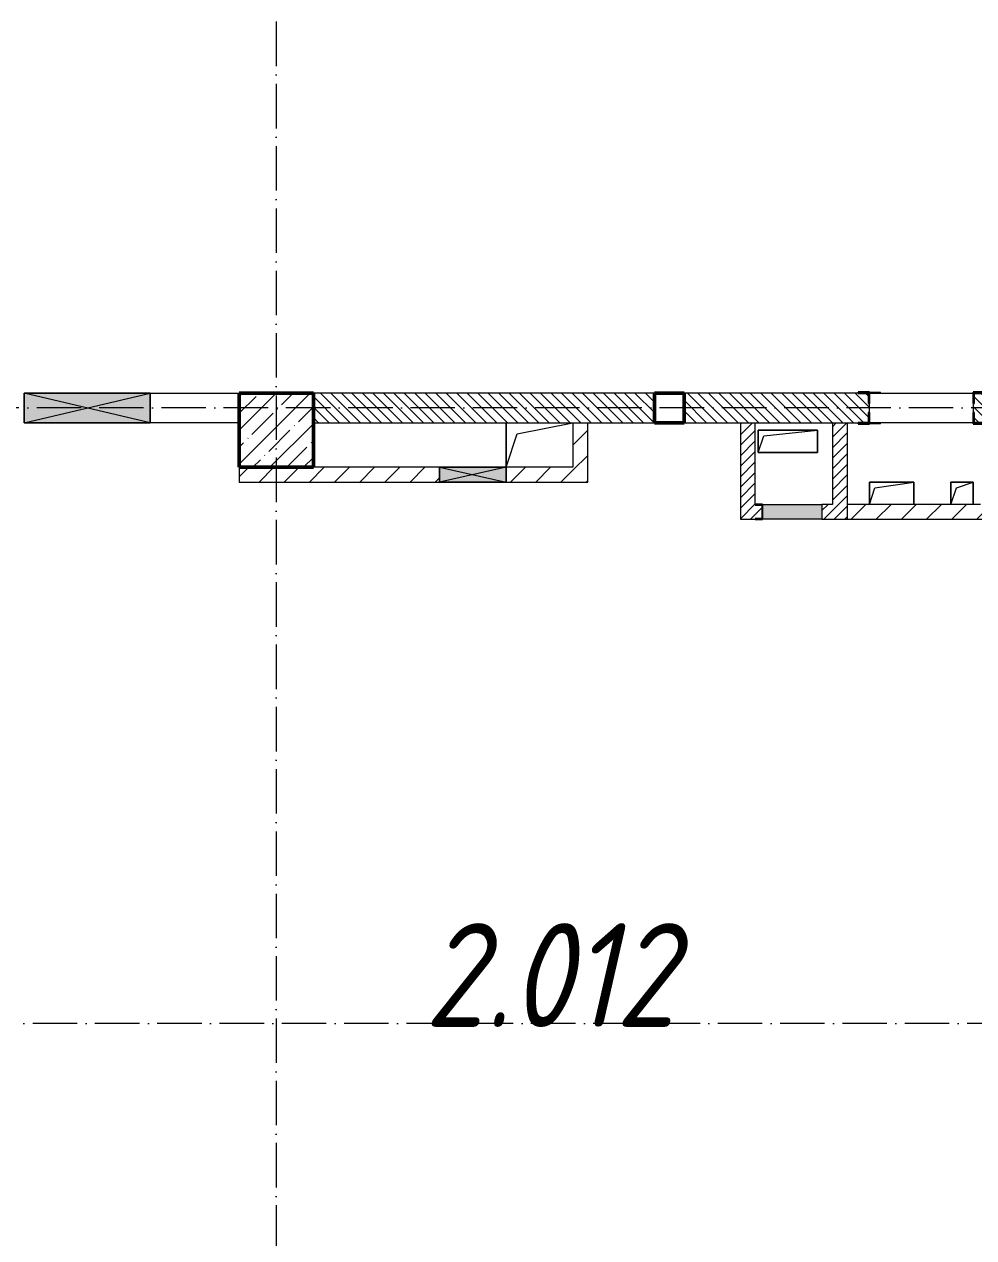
# Model space of a CAD drawing. Header units: millimetres. Extents: x -136833 to 49383, y -8033 to 344618.
# Drawn here: x -112184 to -105781, y 303283 to 311465 of the extents above; entities that cross this region are included whole.
import ezdxf

# ---------------------------------------------------------------- set-up
doc = ezdxf.new("R2010")
doc.units = ezdxf.units.MM
doc.linetypes.add('50_200_ШТРИХ_1Т_ш5_п1_п1_', pattern=[700, 500, -100, 0, -100])
for name, color, linetype, lineweight in [('A-DETL-GENF-OTLN', 7, 'Continuous', 9), ('A-FLOR-____-OTLN', 7, 'Continuous', 9), ('A-GENM-____-MCUT', 7, 'Continuous', 25), ('A-GENM-____-OTLN', 7, 'Continuous', 9), ('A-GENM-____-OTLN-1', 7, 'Continuous', 25), ('A-GLAZ-____-OTLN', 7, 'Continuous', 9), ('A-WALL-____-MCUT', 7, 'Continuous', 13), ('A-WALL-____-PATT-1', 7, 'Continuous', 9), ('A-WALL-FNSH-MCUT-1', 7, 'Continuous', 9), ('I-WALL-____-OTLN', 7, 'Continuous', 9), ('S-COLS-____-MCUT', 7, 'Continuous', 50), ('S-COLS-____-OTLN', 7, 'Continuous', 9), ('S-GRID-____-OTLN-1', 7, '50_200_ШТРИХ_1Т_ш5_п1_п1_', 9), ('Марки помещений', 7, 'Continuous', 9)]:
    doc.layers.add(name, color=color, linetype=linetype, lineweight=lineweight)
doc.styles.add('ISOCPEUR_I_2', font='isocpeui.ttf', dxfattribs={"width": 0.85, "height": 2.3})
pattern_1 = [(45, (-131434.413, 245796.486), (-35.35534, 35.35534), [])]
pattern_2 = [(45, (-131434.41, 245796.49), (-84.85281, 84.85281), [])]

# ---------------------------------------------------------------- blocks, each defined once
blk = doc.blocks.new('BSC_Колонна _Прямоугольная - 500х500-V50-АР1_План отверстий 2 этажа в осях 1-64_Ю-ЯЯ')
at = {"layer": 'S-COLS-____-OTLN'}
h = blk.add_hatch(dxfattribs=at)
h.set_pattern_fill('FP_60', color=256, style=0, pattern_type=2)
h.set_pattern_definition([(45, (-20950, -62931.04), (-114.04925, 114.04925), []), (45, (-20835.95, -62931.04), (-114.04925, 114.04925), [201.613, -40.323, 3.353, -36.97])])
h.paths.add_polyline_path([(-250, -250), (250, -250), (250, 250), (-250, 250)], flags=0)
at = {"layer": 'S-COLS-____-MCUT'}
for p, q in [((250, 250), (-250, 250)), ((-250, 250), (-250, -250)), ((250, -250), (250, 250)), ((-250, -250), (250, -250))]:
    blk.add_line(p, q, dxfattribs=at)
blk = doc.blocks.new('154_Стойка_СКБ_Уголок - СМ-2180_200-28268025-АР1_План отверстий 2 этажа в осях 1-64_Ю-ЯЯ')
at = {"layer": 'A-GENM-____-MCUT'}
for p, q in [((125, 156), (125, 81)), ((200, 156), (125, 156)), ((131, 81), (131, 150)), ((131, 150), (200, 150)), ((200, 150), (200, 156)), ((125, 81), (131, 81)), ((131, 19), (125, 19)), ((125, 19), (125, -56)), ((131, -50), (131, 19)), ((125, -56), (200, -56)), ((200, -50), (131, -50)), ((200, -56), (200, -50))]:
    blk.add_line(p, q, dxfattribs=at)
blk = doc.blocks.new('Фахверк_СКБ_Уголок - 200_3960_зеркало-28268689-АР1_План отверстий 2 этажа в осях 1-64_Ю-ЯЯ')
at = {"layer": 'A-GENM-____-MCUT'}
for p, q in [((200, 156), (125, 156)), ((125, 156), (125, 81)), ((131, 81), (131, 150)), ((131, 150), (200, 150)), ((200, 150), (200, 156)), ((125, 81), (131, 81)), ((131, 19), (125, 19)), ((125, 19), (125, -56)), ((131, -50), (131, 19)), ((125, -56), (200, -56)), ((200, -50), (131, -50)), ((200, -56), (200, -50))]:
    blk.add_line(p, q, dxfattribs=at)
blk = doc.blocks.new('Стойка_Влож_Уголок_Опорный - Уголок-28213941-АР1_План отверстий 2 этажа в осях 1-64_Ю-ЯЯ')
at = {"layer": 'A-GENM-____-OTLN'}
for p, q in [((-212, -6), (-212, 0)), ((0, 0), (0, -6)), ((-212, -75), (-212, -6)), ((-212, -6), (-206, -6)), ((-212, -75), (-206, -75)), ((-6, -6), (0, -6)), ((-6, -75), (0, -75)), ((0, -6), (0, -75))]:
    blk.add_line(p, q, dxfattribs=at)
blk = doc.blocks.new('AR_Отверстие Ниша - Лючок-32403922-АР1_План отверстий 2 этажа в осях 1-64_Ю-ЯЯ')
at = {"layer": 'A-GLAZ-____-OTLN'}
blk.add_hatch(color=256, dxfattribs=at).paths.add_polyline_path([(-200, 50), (-200, -50), (200, -50), (200, 50)], flags=0)
for p, q in [((-200, 50), (200, 50)), ((-200, -50), (-200, 50)), ((200, -50), (-200, -50))]:
    blk.add_line(p, q, dxfattribs=at)
blk = doc.blocks.new('154_Фахверк_СКБ_Швеллер - Тип_100_3960_зеркало-29769493-АР1_План отверстий 2 этажа в осях 1-64_Ю-ЯЯ')
at = {"layer": 'A-GENM-____-MCUT'}
for p, q in [((175, 50), (125, 50)), ((125, 50), (125, -50)), ((128, 47), (175, 47)), ((128, -47), (128, 47)), ((175, 47), (175, 50)), ((125, -50), (175, -50)), ((175, -47), (128, -47)), ((175, -50), (175, -47))]:
    blk.add_line(p, q, dxfattribs=at)
blk = doc.blocks.new('AR_Отверстие прямоугольное _в плите_ - AR_Отверстие прямоугольное _в плите_-30229441-АР1_План отверстий 2 этажа в осях 1-64_Ю-ЯЯ')
at = {"layer": 'A-GENM-____-OTLN'}
for p, q in [((150, 75), (-150, 75)), ((-150, 75), (-150, -75)), ((-150, -75), (-112.5, 37.5)), ((-112.5, 37.5), (150, 75)), ((150, -75), (150, 75))]:
    blk.add_line(p, q, dxfattribs=at)
blk = doc.blocks.new('AR_Отверстие прямоугольное _в плите_ - AR_Отверстие прямоугольное _в плите_-30423627-АР1_План отверстий 2 этажа в осях 1-64_Ю-ЯЯ')
at = {"layer": 'A-GENM-____-OTLN'}
for p, q in [((75, 75), (-75, 75)), ((-75, 75), (-75, -75)), ((-75, -75), (-37.5, 37.5)), ((-37.5, 37.5), (75, 75)), ((75, -75), (75, 75))]:
    blk.add_line(p, q, dxfattribs=at)
blk = doc.blocks.new('AR_Отверстие прямоугольное _в плите_ - AR_Отверстие прямоугольное _в плите_-V155-АР1_План отверстий 2 этажа в осях 1-64_Ю-ЯЯ')
at = {"layer": 'A-GENM-____-OTLN'}
for p, q in [((200, 75), (-200, 75)), ((-200, 75), (-200, -75)), ((-200, -75), (-162.5, 37.5)), ((-162.5, 37.5), (200, 75)), ((200, -75), (200, 75)), ((-200, -75), (200, -75))]:
    blk.add_line(p, q, dxfattribs=at)
blk = doc.blocks.new('AR_Отверстие прямоугольное _в плите_ - AR_Отверстие прямоугольное _в плите_-V196-АР1_План отверстий 2 этажа в осях 1-64_Ю-ЯЯ')
at = {"layer": 'A-GENM-____-OTLN'}
for p, q in [((-225, 150), (-225, -150)), ((-150, 75), (225, 150)), ((-225, -150), (-150, 75))]:
    blk.add_line(p, q, dxfattribs=at)
blk = doc.blocks.new('BSC_Колонна _Прямоугольная1 - 200х200 _металл_-35201446-АР1_План отверстий 2 этажа в осях 1-64_Ю-ЯЯ')
at = {"layer": 'S-COLS-____-MCUT'}
for p, q in [((100, 100), (-100, 100)), ((-100, 100), (-100, -100)), ((100, -100), (100, 100)), ((-100, -100), (100, -100))]:
    blk.add_line(p, q, dxfattribs=at)
blk = doc.blocks.new('AR_Отверстие прямоугольное _в стене_ - AR_Отверстие прямоугольное _в стене__ОВ-36815002-АР1_План отверстий 2 этажа в осях 1-64_Ю-ЯЯ')
at = {"layer": 'A-GLAZ-____-OTLN'}
blk.add_hatch(color=256, dxfattribs=at).paths.add_polyline_path([(225, -50), (225, 50), (-225, 50), (-225, -50)], flags=0)
at = {"layer": 'A-DETL-GENF-OTLN'}
for p, q in [((-225, -50), (-225, 50)), ((-225, 50), (225, 50)), ((225, 50), (-225, -50)), ((-225, 50), (225, -50)), ((225, 50), (-225, 50)), ((-225, 50), (-225, -50)), ((225, 50), (225, -50)), ((225, -50), (225, 50)), ((225, -50), (-225, -50)), ((-225, -50), (225, -50))]:
    blk.add_line(p, q, dxfattribs=at)
blk = doc.blocks.new('AR_Отверстие прямоугольное _в стене_ - AR_Отверстие прямоугольное _в стене__ОВ-36798040-АР1_План отверстий 2 этажа в осях 1-64_Ю-ЯЯ')
at = {"layer": 'A-GLAZ-____-OTLN'}
blk.add_hatch(color=256, dxfattribs=at).paths.add_polyline_path([(425, -100), (425, 100), (-425, 100), (-425, -100)], flags=0)
at = {"layer": 'A-DETL-GENF-OTLN'}
for p, q in [((-425, -100), (-425, 100)), ((-425, 100), (425, 100)), ((425, 100), (-425, -100)), ((-425, 100), (425, -100)), ((425, 100), (-425, 100)), ((-425, 100), (-425, -100)), ((425, 100), (425, -100)), ((425, -100), (425, 100)), ((425, -100), (-425, -100)), ((-425, -100), (425, -100))]:
    blk.add_line(p, q, dxfattribs=at)
blk = doc.blocks.new('3эт')
at = {"layer": 'S-GRID-____-OTLN-1', "color": 251, "ltscale": 0.6, "true_color": 0x636466}
for p, q in [((304720.7, 4029.4), (304720.7, -33971.9)), ((387845.1, -23782.4), (279101.9, -23782.4)), ((359250.7, -27932.4), (279101.9, -27932.4))]:
    blk.add_line(p, q, dxfattribs=at)

msp = doc.modelspace()

# ---------------------------------------------------------------- hatches: boundary and pattern name
at = {"layer": 'A-WALL-____-PATT-1'}
h = msp.add_hatch(dxfattribs=at)
h.set_pattern_fill('FP_6', color=256, style=0, pattern_type=2)
h.set_pattern_definition([(135, (-131434.413, 245796.486), (-35.35534, -35.35534), [])])
h.paths.add_polyline_path([(-104828.4, 308777.5), (-104734.4, 308777.5), (-104734.4, 308977.5), (-104828.4, 308977.5), (-104828.4, 308908.5), (-104834.4, 308908.5), (-104834.4, 308846.5), (-104828.4, 308846.5)], flags=0)
h.paths.add_polyline_path([(-107734.4, 308777.5), (-106490.4, 308777.5), (-106490.4, 308846.5), (-106484.4, 308846.5), (-106484.4, 308908.5), (-106490.4, 308908.5), (-106490.4, 308977.5), (-107734.4, 308977.5), (-107734.4, 308803.9)], flags=0)
h.paths.add_polyline_path([(-107934.4, 308777.5), (-107934.4, 308977.5), (-110234.4, 308977.5), (-110234.4, 308777.5), (-108472.1, 308777.5)], flags=0)
h.paths.add_polyline_path([(-105734.4, 308777.5), (-105540.4, 308777.5), (-105540.4, 308846.5), (-105534.4, 308846.5), (-105534.4, 308908.5), (-105540.4, 308908.5), (-105540.4, 308977.5), (-105778.4, 308977.5), (-105778.4, 308908.5), (-105784.4, 308908.5), (-105784.4, 308846.5), (-105778.4, 308846.5), (-105778.4, 308777.5)], flags=0)
h = msp.add_hatch(dxfattribs=at)
h.set_pattern_fill('FP_4', color=256, style=0, pattern_type=2)
h.set_pattern_definition(pattern_2)
h.paths.add_polyline_path([(-108472.1, 308377.5), (-108384.4, 308377.5), (-108384.4, 308777.5), (-108484.4, 308777.5), (-108484.4, 308377.5)], flags=0)
h = msp.add_hatch(dxfattribs=at)
h.set_pattern_fill('FP_5', color=256, style=0, pattern_type=2)
h.set_pattern_definition(pattern_1)
h.paths.add_polyline_path([(-107254.4, 308127.5), (-107254.4, 308777.5), (-107354.4, 308777.5), (-107354.4, 308127.5)], flags=0)
h = msp.add_hatch(dxfattribs=at)
h.set_pattern_fill('FP_5', color=256, style=0, pattern_type=2)
h.set_pattern_definition(pattern_1)
h.paths.add_polyline_path([(-106704.6, 308127.5), (-106634.4, 308127.5), (-106634.4, 308777.5), (-106734.4, 308777.5), (-106734.4, 308127.5)], flags=0)
h = msp.add_hatch(dxfattribs=at)
h.set_pattern_fill('FP_4', color=256, style=0, pattern_type=2)
h.set_pattern_definition(pattern_2)
h.paths.add_polyline_path([(-108484.4, 308377.5), (-108484.4, 308477.5), (-108934.4, 308477.5), (-108934.4, 308377.5)], flags=0)
h.paths.add_polyline_path([(-109384.4, 308377.5), (-109384.4, 308477.5), (-110734.4, 308477.5), (-110734.4, 308377.5), (-110234.4, 308377.5)], flags=0)
h = msp.add_hatch(dxfattribs=at)
h.set_pattern_fill('FP_5', color=256, style=0, pattern_type=2)
h.set_pattern_definition(pattern_1)
h.paths.add_polyline_path([(-106734.4, 308127.5), (-106734.4, 308227.5), (-106804.4, 308227.5), (-106804.4, 308127.5)], flags=0)
h.paths.add_polyline_path([(-107254.4, 308130.5), (-107207.4, 308130.5), (-107207.4, 308224.5), (-107254.4, 308224.5), (-107254.4, 308177.5)], flags=0)
h = msp.add_hatch(dxfattribs=at)
h.set_pattern_fill('FP_4', color=256, style=0, pattern_type=2)
h.set_pattern_definition(pattern_2)
h.paths.add_polyline_path([(-104584.4, 308127.5), (-104584.4, 308227.5), (-106634.4, 308227.5), (-106634.4, 308127.5), (-104937.1, 308127.5)], flags=0)

# ---------------------------------------------------------------- linework, layer by layer
at = {"layer": 'A-FLOR-____-OTLN'}
for p, q in [((-108934.4, 308477.5), (-108934.4, 308777.5)), ((-107234.4, 308727.5), (-106834.4, 308727.5)), ((-107234.4, 308577.5), (-107234.4, 308727.5)), ((-106834.4, 308727.5), (-106834.4, 308577.5)), ((-106834.4, 308577.5), (-107234.4, 308577.5)), ((-106484.4, 308377.5), (-106184.4, 308377.5)), ((-106484.4, 308227.5), (-106484.4, 308377.5)), ((-106184.4, 308377.5), (-106184.4, 308227.5)), ((-105934.4, 308377.5), (-105784.4, 308377.5)), ((-105934.4, 308227.5), (-105934.4, 308377.5)), ((-105784.4, 308377.5), (-105784.4, 308227.5))]:
    msp.add_line(p, q, dxfattribs=at)
at = {"layer": 'A-WALL-____-MCUT'}
for p, q in [((-107934.4, 308977.5), (-110234.4, 308977.5)), ((-106559.4, 308977.5), (-107734.4, 308977.5)), ((-106484.4, 308846.5), (-106484.4, 308908.5)), ((-105784.4, 308908.5), (-105784.4, 308846.5)), ((-110234.4, 308777.5), (-107934.4, 308777.5)), ((-107734.4, 308777.5), (-106559.4, 308777.5))]:
    msp.add_line(p, q, dxfattribs=at)
at = {"layer": 'A-WALL-FNSH-MCUT-1'}
for p, q in [((-108484.4, 308777.5), (-108484.4, 308477.5)), ((-108384.4, 308377.5), (-108384.4, 308777.5)), ((-107354.4, 308777.5), (-107354.4, 308127.5)), ((-107254.4, 308227.5), (-107254.4, 308777.5)), ((-106734.4, 308777.5), (-106734.4, 308227.5)), ((-106634.4, 308777.5), (-106634.4, 308127.5)), ((-110734.4, 308477.5), (-110734.4, 308377.5)), ((-109384.4, 308477.5), (-110234.4, 308477.5)), ((-108484.4, 308477.5), (-108934.4, 308477.5)), ((-110734.4, 308377.5), (-109384.4, 308377.5)), ((-108934.4, 308377.5), (-108384.4, 308377.5)), ((-106734.4, 308227.5), (-106804.4, 308227.5)), ((-105734.4, 308227.5), (-106634.4, 308227.5)), ((-107354.4, 308127.5), (-107254.4, 308127.5)), ((-106804.4, 308127.5), (-104584.4, 308127.5))]:
    msp.add_line(p, q, dxfattribs=at)
at = {"layer": 'I-WALL-____-OTLN'}
for p, q in [((-111334.4, 308977.5), (-110734.4, 308977.5)), ((-106484.4, 308977.5), (-105784.4, 308977.5)), ((-110734.4, 308777.5), (-111334.4, 308777.5)), ((-105784.4, 308777.5), (-106484.4, 308777.5))]:
    msp.add_line(p, q, dxfattribs=at)

# ---------------------------------------------------------------- block references
msp.add_blockref('3эт', (-415205.1, 332659.9))
at = {"layer": 'A-GENM-____-OTLN', "rotation": 89.99999999999955}
msp.add_blockref('Стойка_Влож_Уголок_Опорный - Уголок-28213941-АР1_План отверстий 2 этажа в осях 1-64_Ю-ЯЯ', (-106484.4, 308983.5), dxfattribs=at)
at = {"layer": 'A-GENM-____-OTLN'}
for name, p in [('AR_Отверстие прямоугольное _в плите_ - AR_Отверстие прямоугольное _в плите_-V196-АР1_План отверстий 2 этажа в осях 1-64_Ю-ЯЯ', (-108709.4, 308627.5)), ('AR_Отверстие прямоугольное _в плите_ - AR_Отверстие прямоугольное _в плите_-V155-АР1_План отверстий 2 этажа в осях 1-64_Ю-ЯЯ', (-107034.4, 308652.5)), ('AR_Отверстие прямоугольное _в плите_ - AR_Отверстие прямоугольное _в плите_-30229441-АР1_План отверстий 2 этажа в осях 1-64_Ю-ЯЯ', (-106334.4, 308302.5)), ('AR_Отверстие прямоугольное _в плите_ - AR_Отверстие прямоугольное _в плите_-30423627-АР1_План отверстий 2 этажа в осях 1-64_Ю-ЯЯ', (-105859.4, 308302.5))]:
    msp.add_blockref(name, p, dxfattribs=at)
at = {"layer": 'A-GENM-____-OTLN-1', "rotation": 180}
for name, p in [('154_Стойка_СКБ_Уголок - СМ-2180_200-28268025-АР1_План отверстий 2 этажа в осях 1-64_Ю-ЯЯ', (-106359.4, 308927.5)), ('154_Фахверк_СКБ_Швеллер - Тип_100_3960_зеркало-29769493-АР1_План отверстий 2 этажа в осях 1-64_Ю-ЯЯ', (-107079.4, 308177.5))]:
    msp.add_blockref(name, p, dxfattribs=at)
at = {"layer": 'A-GENM-____-OTLN-1'}
msp.add_blockref('Фахверк_СКБ_Уголок - 200_3960_зеркало-28268689-АР1_План отверстий 2 этажа в осях 1-64_Ю-ЯЯ', (-105909.4, 308827.5), dxfattribs=at)
at = {"layer": 'A-GLAZ-____-OTLN', "rotation": 180}
for name, p in [('AR_Отверстие прямоугольное _в стене_ - AR_Отверстие прямоугольное _в стене__ОВ-36798040-АР1_План отверстий 2 этажа в осях 1-64_Ю-ЯЯ', (-111759.4, 308877.5)), ('AR_Отверстие Ниша - Лючок-32403922-АР1_План отверстий 2 этажа в осях 1-64_Ю-ЯЯ', (-107004.4, 308177.5))]:
    msp.add_blockref(name, p, dxfattribs=at)
at = {"layer": 'A-GLAZ-____-OTLN'}
msp.add_blockref('AR_Отверстие прямоугольное _в стене_ - AR_Отверстие прямоугольное _в стене__ОВ-36815002-АР1_План отверстий 2 этажа в осях 1-64_Ю-ЯЯ', (-109159.4, 308427.5), dxfattribs=at)
at = {"layer": 'S-COLS-____-OTLN'}
msp.add_blockref('BSC_Колонна _Прямоугольная - 500х500-V50-АР1_План отверстий 2 этажа в осях 1-64_Ю-ЯЯ', (-110484.4, 308727.5), dxfattribs=at)
at = {"layer": 'S-COLS-____-OTLN', "rotation": 270.0000000000001}
msp.add_blockref('BSC_Колонна _Прямоугольная1 - 200х200 _металл_-35201446-АР1_План отверстий 2 этажа в осях 1-64_Ю-ЯЯ', (-107834.4, 308877.5), dxfattribs=at)

# ---------------------------------------------------------------- texts
at = {"layer": 'Марки помещений', "insert": (-109485.9, 305403.8), "char_height": 700, "width": 737.552, "attachment_point": 1, "style": 'ISOCPEUR_I_2'}
msp.add_mtext('2.012', dxfattribs=at)

doc.saveas('drawing.dxf')
